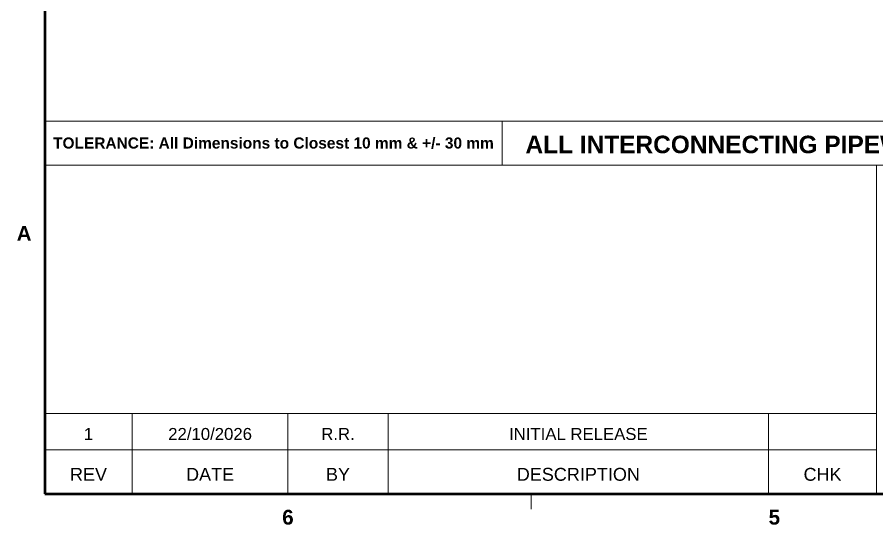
# Model space of a CAD drawing. Header units: millimetres. Extents: x 282 to 167718, y 282 to 525318.
# Drawn here: x 2492 to 49617, y 409095 to 436898 of the extents above; entities that cross this region are included whole.
import ezdxf
from ezdxf.enums import TextEntityAlignment as Align

# ---------------------------------------------------------------- set-up
doc = ezdxf.new("R2010")
doc.units = ezdxf.units.MM
doc.layers.add('FRAME', color=7, linetype='Continuous')
doc.layers.add('TITLE_BLOCK', color=7, linetype='Continuous')
doc.styles.add('ARIAL', font='arial.ttf')
doc.styles.add('ARIAL_BOLD', font='arialbd.ttf')

msp = doc.modelspace()

# ---------------------------------------------------------------- linework, layer by layer
at = {"layer": 'FRAME', "lineweight": 20}
msp.add_line((30666.7, 410800), (30666.7, 409953.3), dxfattribs=at)
at = {"layer": 'FRAME', "lineweight": 53}
msp.add_lwpolyline([(4000, 410800), (164000, 410800), (164000, 521600), (4000, 521600)], close=True, dxfattribs=at)
at = {"layer": 'TITLE_BLOCK', "lineweight": 18}
for p, q in [((29080, 428800), (29080, 431200)), ((4000, 415200), (49600, 415200)), ((8800, 410800), (8800, 415200)), ((17333.3, 410800), (17333.3, 415200)), ((22823.5, 410800), (22823.5, 415200)), ((43687.5, 410800), (43687.5, 415200)), ((4000, 413200), (49600, 413200))]:
    msp.add_line(p, q, dxfattribs=at)
for points in [[(4000, 428800), (87200, 428800), (87200, 431200), (4000, 431200)], [(4000, 410800), (49600, 410800), (49600, 428800), (4000, 428800)], [(49600, 410800), (71333.3, 410800), (71333.3, 428800), (49600, 428800)]]:
    msp.add_lwpolyline(points, close=True, dxfattribs=at)

# ---------------------------------------------------------------- texts
at = {"layer": 'FRAME', "style": 'ARIAL_BOLD'}
for s, p in [('A', (2871.1, 424650)), ('6', (17333.3, 409106.7)), ('5', (44000, 409106.7))]:
    msp.add_text(s, height=808.3, dxfattribs=at).set_placement(p, align=Align.CENTER)
at = {"layer": 'TITLE_BLOCK'}
for s, height, style, p in [('TOLERANCE: All Dimensions to Closest 10 mm & +/- 30 mm', 606.213, 'ARIAL_BOLD', (16540, 429703.7)), ('ALL INTERCONNECTING PIPEWORK, PITS AND ASSOCIATED DRAINAGE BY OTHERS', 959.838, 'ARIAL_BOLD', (58140, 429448.8)), ('1', 656.7, 'ARIAL', (6400, 413741.4)), ('22/10/2026', 656.73, 'ARIAL', (13066.7, 413741.4)), ('R.R.', 656.73, 'ARIAL', (20078.4, 413741.4)), ('INITIAL RELEASE', 656.731, 'ARIAL', (33255.5, 413741.4)), ('REV', 707.25, 'ARIAL', (6400, 411506.1)), ('DATE', 707.25, 'ARIAL', (13066.7, 411506.1)), ('BY', 707.25, 'ARIAL', (20078.4, 411506.1)), ('DESCRIPTION', 707.249, 'ARIAL', (33255.5, 411506.1)), ('CHK', 707.25, 'ARIAL', (46643.7, 411506.1))]:
    msp.add_text(s, height=height, dxfattribs=dict(at, style=style)).set_placement(p, align=Align.CENTER)

doc.saveas('drawing.dxf')
